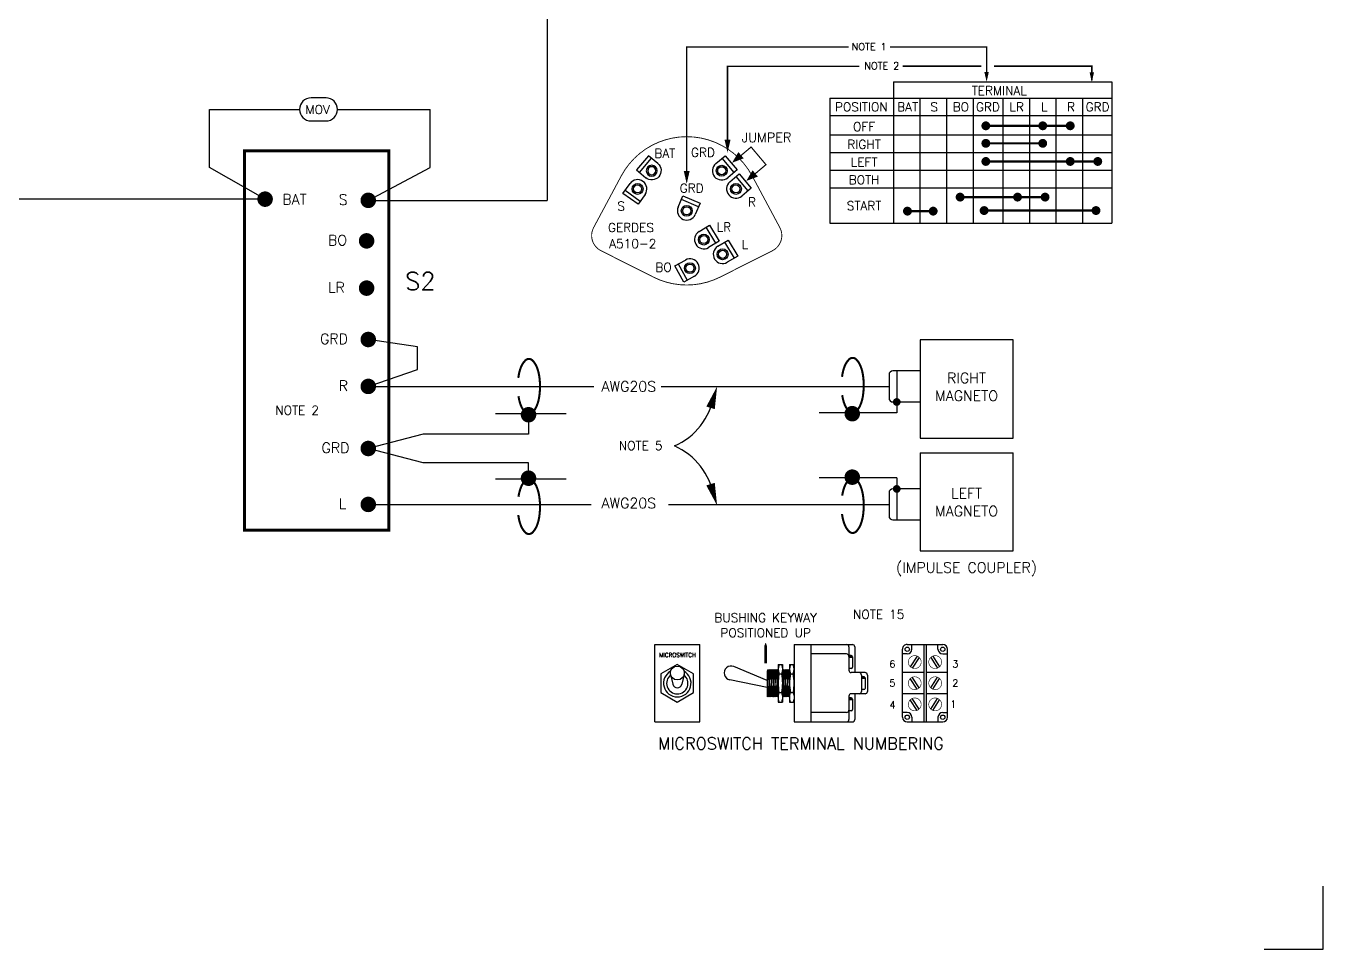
# Model space of a CAD drawing. Extents: x -0.4 to 31.2, y -19.7 to 25.2.
# Drawn here: x 7.79 to 16.57, y -0.14 to 6.11 of the extents above; entities that cross this region are included whole.
import ezdxf
from ezdxf.enums import TextEntityAlignment as Align

# ---------------------------------------------------------------- set-up
doc = ezdxf.new("R2010")
doc.units = 0
doc.header["$LTSCALE"] = 0.5
doc.layers.get('0').update_dxf_attribs({"linetype": 'CONTINUOUS'})
doc.layers.add('INSETS', color=2, linetype='CONTINUOUS')
doc.styles.get("Standard").update_dxf_attribs({"font": 'ROMANS'})

# ---------------------------------------------------------------- blocks, each defined once
blk = doc.blocks.new('TAB')
at = {"color": 0}
for p, q in [((-0.1573995071002816, -0.2064928159217807), (-0.1573995071002816, 0)), ((0.1573995071002816, 0), (0.1573995071002816, -0.2064928159217807)), ((-0.1573995071002816, -0.1408577266515678), (0.1573995071002816, -0.1408577266515678)), ((0.1573995071002816, -0.2064928159217807), (-0.1573995071002816, -0.2064928159217807))]:
    blk.add_line(p, q, dxfattribs=at)
for radius in [0.0923003152107924, 0.06830031521079241]:
    blk.add_circle((0, 0), radius, dxfattribs=at)
blk.add_arc((0, 0), 0.1573995071002798, 0, 180, dxfattribs=at)
blk = doc.blocks.new('W')
at = {"color": 0, "const_width": 0.01}
blk.add_lwpolyline([(0.1395840197098792, -0.143855212724386), (0.2839409677593636, -0.02236131132728048), (0.1581798491623374, 0.1270658702447172), (0.01961768231731753, 0.01044898090546198)], dxfattribs=at)
at = {"color": 0}
for points in [[(-0.002149759849995547, -0.005576502751683421, 0, 0.07, 0), (0.07301356738847886, 0.05768256438417652, 0.07, 0.07, 0)], [(0.1178165775425661, -0.1598806963815314, 0, 0.07, 0), (0.1929799047810405, -0.09662162924567141, 0.07, 0.07, 0)]]:
    blk.add_lwpolyline(points, format="xyseb", dxfattribs=at)
blk = doc.blocks.new('CORNERS')
at = {"color": 0}
blk.add_lwpolyline([(16.60127889820345, 0), (17, 0), (17, 0.4256650739588457)], dxfattribs=at)

msp = doc.modelspace()

# ---------------------------------------------------------------- linework, layer by layer
at = {"color": 0}
for p, q in [((11.31913159955399, 9.67544232639439), (11.31913159955398, 4.931107705121871)), ((13.66319372600277, 5.73349653086858), (15.14137066123394, 5.73349653086858)), ((13.66319372600277, 5.73349653086858), (13.66319372600277, 4.775644374796339)), ((15.14137066123394, 5.73349653086858), (15.14137066123394, 4.775644374796339)), ((9.82253974871009, 5.624665046717624), (9.721257962404847, 5.624665046717624)), ((13.23215347987434, 5.622549038632084), (15.14137066123394, 5.622549038632084)), ((13.23215347987434, 5.622549038632084), (13.23215347987434, 4.775644374796339)), ((13.84319372600277, 5.622549038632084), (13.84319372600277, 4.775644374796339)), ((14.02319372600277, 5.622549038632084), (14.02319372600277, 4.775644374796339)), ((14.20319372600277, 5.622549038632084), (14.20319372600277, 4.775644374796339)), ((14.40375053728109, 5.622549038632084), (14.40375053728109, 4.775644374796339)), ((14.58375053728109, 5.622549038632084), (14.58375053728109, 4.775644374796339)), ((14.76375053728109, 5.622549038632084), (14.76375053728109, 4.775644374796339)), ((14.94375053728109, 5.622549038632084), (14.94375053728109, 4.775644374796339)), ((9.033037700986092, 5.5466722743299), (9.64326519001713, 5.546672274329904)), ((9.033037700986092, 5.154661616940022), (9.033037700986092, 5.5466722743299)), ((9.900532521097807, 5.546672274329904), (10.52708733447288, 5.5466722743299)), ((10.52708733447288, 5.154661616940022), (10.52708733447288, 5.5466722743299)), ((9.721257962404847, 5.468679501942184), (9.82253974871009, 5.468679501942184)), ((13.23215347987434, 5.505862056165144), (15.14137066123394, 5.505862056165144)), ((13.23215347987434, 5.375644374796339), (15.14137066123394, 5.375644374796339)), ((13.23215347987434, 5.255644374796339), (15.14137066123394, 5.255644374796339)), ((9.410357376151191, 4.939172728789391), (9.033037700986092, 5.154661616940022)), ((10.10857873984076, 4.931107705121871), (10.52708733447288, 5.154661616940022)), ((13.23215347987434, 5.13564437479634), (15.14137066123394, 5.13564437479634)), ((13.23215347987434, 5.015644374796338), (15.14137066123394, 5.015644374796338)), ((9.410357376151191, 4.939172728789391), (5.934867744822188, 4.939172728789391)), ((10.10857873984076, 4.931107705121871), (11.31913159955398, 4.931107705121871)), ((13.23215347987434, 4.775644374796339), (15.14137066123394, 4.775644374796339)), ((10.44125736455664, 3.940195114368796), (10.10857873984076, 3.988654941374062)), ((14.47352333061089, 3.985727098102263), (13.84352333061152, 3.985727098102263)), ((13.84352333061152, 3.985727098102263), (13.84352333061152, 3.321358459914116)), ((14.47352333061089, 3.321358459914114), (14.47352333061089, 3.985727098102263)), ((10.44125736455664, 3.786529858494243), (10.44125736455664, 3.940195114368796)), ((10.10857873984076, 3.671107705123127), (10.44125736455664, 3.786529858494243)), ((13.84352333061152, 3.775727098102472), (13.6597733306117, 3.775727098102472)), ((13.68602333061168, 3.775727098102472), (13.68602333061168, 3.49214869867831)), ((13.63352333061173, 3.749477098102496), (13.63352333061173, 3.591977098102657)), ((10.10857873984076, 3.671107705123127), (11.63527915526735, 3.671107705123127)), ((12.0904994851519, 3.671107705123127), (13.63352333061173, 3.671107705123127)), ((13.6597733306117, 3.565727098102684), (13.84352333061152, 3.565727098102684)), ((11.44925917838269, 3.485032078553477), (10.97006470020873, 3.485032078553477)), ((11.19349298111421, 3.479282338506803), (11.19349298111421, 3.348013959541817)), ((13.68602333061168, 3.49214869867831), (13.16138340242131, 3.49214869867831)), ((10.4807207389515, 3.348013959541817), (10.10857873984076, 3.250727098102999)), ((11.19349298111421, 3.348013959541817), (10.4807207389515, 3.348013959541817)), ((10.4807207389515, 3.153440236664181), (10.10857873984076, 3.250727098102999)), ((13.84352333061152, 3.321358459914117), (14.47352333061089, 3.321358459914116)), ((13.84352333061152, 3.221358459914116), (14.47352333061089, 3.221358459914114)), ((13.84352333061152, 3.221358459914116), (13.84352333061152, 2.556989821725971)), ((14.47352333061089, 2.556989821725971), (14.47352333061089, 3.221358459914114)), ((11.19349298111421, 3.153440236664181), (10.4807207389515, 3.153440236664181)), ((11.19349298111421, 3.022171857699195), (11.19349298111421, 3.153440236664181)), ((11.44925917838269, 3.043825741454853), (10.97006470020873, 3.043825741454853)), ((13.68602333061168, 3.050942361579686), (13.16138340242131, 3.050942361579686)), ((13.68602333061168, 3.050942361579686), (13.68602333061168, 2.766989821725762)), ((13.63352333061173, 2.950739821725573), (13.63352333061173, 2.793239821725731)), ((13.84352333061152, 2.976989821725549), (13.6597733306117, 2.976989821725549)), ((10.10857873984076, 2.871989821725656), (11.618269668069, 2.871989821725656)), ((12.14152784536269, 2.871989821725652), (13.63352333061173, 2.871989821725652)), ((13.6597733306117, 2.766989821725762), (13.84352333061152, 2.766989821725762)), ((13.84352333061152, 2.556989821725971), (14.47352333061089, 2.556989821725971)), ((13.10429059926362, 1.923203009049871), (13.10429059926362, 1.39920300905039)), ((13.34576645532056, 1.859203009049869), (13.10429059926362, 1.859203009049869)), ((13.36176645532056, 1.907203009049871), (13.36176645532056, 1.748872834388818)), ((13.37776645532056, 1.848129855826979), (13.36176645532056, 1.848129855826979)), ((13.38423718194337, 1.844834077015821), (13.36176645532056, 1.844834077015821)), ((13.40176645532056, 1.907203009049871), (13.40176645532056, 1.732872834388818)), ((13.75696860260929, 1.859203009049869), (13.72496860260929, 1.859203009049869)), ((13.82436576494862, 1.84483407701586), (13.77769374389139, 1.772965466999425)), ((13.78896860260929, 1.891203009049867), (13.78896860260929, 1.923203009049867)), ((13.86896860260914, 1.923203009049867), (13.86896860260914, 1.399203009050392)), ((13.88496860260914, 1.923203009049867), (13.88496860260914, 1.399203009050392)), ((13.92957144026968, 1.84483407701586), (13.97624346132691, 1.772965466999425)), ((13.964968602609, 1.891203009049867), (13.964968602609, 1.923203009049867)), ((13.99696860260899, 1.859203009049869), (14.02896860260899, 1.859203009049869)), ((13.37776645532056, 1.760955463628034), (13.36098901032403, 1.760955463628034)), ((13.38576645532056, 1.83611985245558), (13.36176645532056, 1.83611985245558)), ((13.38576645532056, 1.840129855826978), (13.38576645532056, 1.768955463628035)), ((13.83778449403574, 1.83611985245562), (13.79111247297852, 1.764251242439185)), ((13.91615271118255, 1.83611985245562), (13.96282473223978, 1.764251242439185)), ((13.47115733571966, 1.732872834388818), (13.37776645532056, 1.732872834388818)), ((13.44715733571966, 1.716872834388818), (13.44715733571966, 1.605533183711438)), ((13.46315733571966, 1.704790205149601), (13.44715733571966, 1.704790205149601)), ((13.46962806234246, 1.701494426338443), (13.44715733571966, 1.701494426338443)), ((13.47115733571966, 1.692780201778203), (13.44715733571966, 1.692780201778203)), ((13.47115733571966, 1.696790205149602), (13.47115733571966, 1.625615812950657)), ((13.48715733571966, 1.716872834388818), (13.48715733571966, 1.605533183711438)), ((13.86896860260914, 1.732872834388818), (13.72496860260929, 1.732872834388818)), ((13.82436576494861, 1.620911591761766), (13.77769374389139, 1.692780201778203)), ((13.83778449403574, 1.629625816322008), (13.79111247297852, 1.701494426338443)), ((14.028968602609, 1.732872834388818), (13.88496860260914, 1.732872834388818)), ((13.91615271118256, 1.629625816322008), (13.96282473223978, 1.701494426338443)), ((13.92957144026969, 1.620911591761766), (13.97624346132691, 1.692780201778203)), ((13.47115733571966, 1.589533183711438), (13.37776645532056, 1.589533183711438)), ((13.40176645532056, 1.589533183711438), (13.40176645532056, 1.41520300905039)), ((13.46315733571966, 1.617615812950658), (13.44637989072312, 1.617615812950658)), ((13.86896860260914, 1.58953318371144), (13.7249686026093, 1.58953318371144)), ((14.028968602609, 1.58953318371144), (13.88496860260914, 1.58953318371144)), ((13.36176645532056, 1.573533183711438), (13.36176645532056, 1.41520300905039)), ((13.37776645532056, 1.56145055447223), (13.36176645532056, 1.56145055447223)), ((13.38423718194337, 1.558154775661073), (13.36176645532056, 1.558154775661073)), ((13.38576645532056, 1.549440551100833), (13.36176645532056, 1.549440551100833)), ((13.38576645532056, 1.553450554472231), (13.38576645532056, 1.482276162273287)), ((13.82436576494862, 1.477571941084395), (13.77769374389139, 1.549440551100833)), ((13.83778449403574, 1.486286165644637), (13.79111247297852, 1.558154775661073)), ((13.91615271118255, 1.486286165644637), (13.96282473223978, 1.558154775661073)), ((13.92957144026968, 1.477571941084395), (13.97624346132691, 1.549440551100833)), ((13.34576645532056, 1.46320300905039), (13.10429059926362, 1.46320300905039)), ((13.37776645532056, 1.474276162273287), (13.36098901032403, 1.474276162273287)), ((13.75696860260929, 1.46320300905039), (13.7249686026093, 1.46320300905039)), ((13.78896860260929, 1.43120300905039), (13.78896860260929, 1.399203009050392)), ((13.964968602609, 1.43120300905039), (13.964968602609, 1.399203009050392)), ((13.99696860260899, 1.46320300905039), (14.02896860260899, 1.46320300905039))]:
    msp.add_line(p, q, dxfattribs=at)
for points, const_width in [([(13.36153960280537, 5.969020831267045), (12.26414982553396, 5.969020831267045), (12.26414982553396, 5.114899241919777)], 0.01), ([(14.29414998351972, 5.76037159260534), (14.29414998351972, 5.969020831267045), (13.64022755874467, 5.969020831267045)], 0.01), ([(13.43260919719259, 5.838092989118254), (12.54033402968554, 5.838092989118254), (12.54033402968554, 5.321736540536624)], 0.01), ([(14.25809232354843, 5.839817819136336), (13.72667244466825, 5.839817819136336)], 0.01), ([(15.00628876626472, 5.744597763572588), (15.00628876626472, 5.839817819136336), (14.34372926851223, 5.839817819136336)], 0.01), ([(14.86031468494112, 5.435919193188235), (14.28911749977597, 5.435919193188235)], 0.015), ([(14.67808837182012, 5.317177475762264), (14.28911749977597, 5.317177475762264)], 0.015), ([(15.04650243849549, 5.194477698797074), (14.28911749977597, 5.194477698797074)], 0.015), ([(14.68997270493933, 4.953036204405914), (14.11481407343127, 4.953036204405914)], 0.015), ([(13.93654920665319, 4.858042832756821), (13.75828433987511, 4.858042832756821)], 0.015), ([(15.03461811719538, 4.862000884657087), (14.27723317847586, 4.862000884657087)], 0.015)]:
    msp.add_lwpolyline(points, dxfattribs=dict(at, const_width=const_width))
for points in [[(14.29414998351972, 5.733773641503689, 0, 0.03, 0), (14.29414998351972, 5.79965282952129, 0.03, 0.03, 0)], [(15.00625356150652, 5.731509883079582, 0, 0.03, 0), (15.00625356150652, 5.797389071097184, 0.03, 0.03, 0)], [(12.5405918830632, 5.253389836689079, 0, 0.04000000000000001, 0), (12.5405918830632, 5.341228754045882, 0.04000000000000001, 0.04000000000000001, 0)], [(12.26414982553396, 5.042420978416462, 0, 0.04000000000000001, 0), (12.26414982553396, 5.130259895773265, 0.04000000000000001, 0.04000000000000001, 0)], [(12.42543510790495, 3.525872384535869, 0.06, 0, 0), (12.47007771741752, 3.671107705123127, 0, 0, 0)], [(12.42543510790495, 3.00940448052062, 0.06, 0, 0), (12.47007771741752, 2.864169159933361, 0, 0, 0)]]:
    msp.add_lwpolyline(points, format="xyseb", dxfattribs=at)
for points, const_width in [([(14.27411749977598, 5.435919193188235, 1), (14.30411749977597, 5.435919193188235, 1)], 0.03), ([(14.65912693138675, 5.435919193188235, 1), (14.68912693138675, 5.435919193188235, 1)], 0.03), ([(14.66662693138675, 5.435919193188235, 1), (14.68162693138675, 5.435919193188235, 1)], 0.015), ([(14.84531468494112, 5.435919193188235, 1), (14.87531468494112, 5.435919193188235, 1)], 0.03), ([(14.85281468494112, 5.435919193188235, 1), (14.86781468494112, 5.435919193188235, 1)], 0.015), ([(12.03807470114884, 4.411548686908638, 0.2379363574776497), (12.49048302000895, 4.411548686908638), (12.84480447197237, 4.590279195436831, 0.4213063932543361), (12.89435568606801, 4.747051669127397), (12.70711931447282, 5.096952836819192, 0.5990593513028494), (11.82143840668497, 5.096952836819192), (11.63420203508978, 4.747051669127397, 0.4213063932543361), (11.68375324918542, 4.590279195436831)], 0.006), ([(14.27411749977598, 5.317177475762264, 1), (14.30411749977597, 5.317177475762264, 1)], 0.03), ([(14.65912693138675, 5.317177475762264, 1), (14.68912693138675, 5.317177475762264, 1)], 0.03), ([(14.66662693138675, 5.317177475762264, 1), (14.68162693138675, 5.317177475762264, 1)], 0.015), ([(14.27411749977598, 5.194477698797074, 1), (14.30411749977597, 5.194477698797074, 1)], 0.03), ([(14.84531468494112, 5.194477698797074, 1), (14.87531468494112, 5.194477698797074, 1)], 0.03), ([(14.85281468494112, 5.194477698797074, 1), (14.86781468494112, 5.194477698797074, 1)], 0.015), ([(15.03150243849549, 5.194477698797074, 1), (15.06150243849549, 5.194477698797074, 1)], 0.03), ([(15.03900243849549, 5.194477698797074, 1), (15.05400243849549, 5.194477698797074, 1)], 0.015), ([(9.384107376151194, 4.939172728789391, 1), (9.436607376151189, 4.939172728789391, 1)], 0.0525), ([(10.08232873984076, 4.931107705121871, 1), (10.13482873984076, 4.931107705121871, 1)], 0.0525), ([(14.09981407343127, 4.953036204405914, 1), (14.12981407343127, 4.953036204405914, 1)], 0.03), ([(14.48878495138496, 4.953036204405914, 1), (14.51878495138496, 4.953036204405914, 1)], 0.03), ([(14.49628495138496, 4.953036204405914, 1), (14.51128495138497, 4.953036204405914, 1)], 0.015), ([(14.67497270493934, 4.953036204405914, 1), (14.70497270493934, 4.953036204405914, 1)], 0.03), ([(14.68247270493934, 4.953036204405914, 1), (14.69747270493934, 4.953036204405914, 1)], 0.015), ([(13.74328433987511, 4.858042832756821, 1), (13.77328433987511, 4.858042832756821, 1)], 0.03), ([(13.91758776621982, 4.858042832756821, 1), (13.94758776621982, 4.858042832756821, 1)], 0.03), ([(13.92508776621982, 4.858042832756821, 1), (13.94008776621982, 4.858042832756821, 1)], 0.015), ([(14.26223317847586, 4.862000884657087, 1), (14.29223317847587, 4.862000884657087, 1)], 0.03), ([(15.01961811719539, 4.862000884657087, 1), (15.04961811719538, 4.862000884657087, 1)], 0.03), ([(15.02711811719538, 4.862000884657087, 1), (15.04211811719538, 4.862000884657087, 1)], 0.015), ([(10.07109146117448, 4.65669156911331, 1), (10.12359146117449, 4.65669156911331, 1)], 0.0525), ([(10.07109146117448, 4.336635036949321, 1), (10.12359146117449, 4.336635036949321, 1)], 0.0525), ([(10.08232873984076, 3.988654941374062, 1), (10.13482873984076, 3.988654941374062, 1)], 0.0525), ([(10.08232873984076, 3.671107705123127, 1), (10.13482873984076, 3.671107705123127, 1)], 0.0525), ([(11.1672429811142, 3.479282338506803, 1), (11.2197429811142, 3.479282338506803, 1)], 0.0525), ([(13.35856168332678, 3.486398958631639, 1), (13.41106168332678, 3.486398958631639, 1)], 0.0525), ([(13.67289833061167, 3.565727098102684, 1), (13.69914833061168, 3.565727098102684, 1)], 0.02625), ([(10.08232873984076, 3.250727098102999, 1), (10.13482873984076, 3.250727098102999, 1)], 0.0525), ([(11.1672429811142, 3.049575481501527, -1), (11.2197429811142, 3.049575481501527, -1)], 0.0525), ([(13.35856168332678, 3.056692101626361, -1), (13.41106168332678, 3.056692101626361, -1)], 0.0525), ([(13.67289833061167, 2.976989821725549, 1), (13.69914833061168, 2.976989821725549, 1)], 0.02625), ([(10.08232873984076, 2.871989821725656, 1), (10.13482873984076, 2.871989821725656, 1)], 0.0525)]:
    msp.add_lwpolyline(points, format="xyb", close=True, dxfattribs=dict(at, const_width=const_width))
at = {"color": 0, "const_width": 0.021}
msp.add_lwpolyline([(9.27035737615119, 2.697190666485081), (10.24857873984076, 2.697190666485081), (10.24857873984076, 5.267125441494279), (9.27035737615119, 5.267125441494279)], close=True, dxfattribs=at)
at = {"color": 0}
for points, const_width in [([(11.12547698771822, 3.604859375272717, 0.005294010005868618), (11.12698152855329, 3.595261605011732, 0.05466851896899956), (11.14272412112983, 3.539532367762192, 0.09761432446322021), (11.17167523345395, 3.495261574432416, 0.2019380871976843), (11.19597066849074, 3.485032078553477, 0.2019380871976881), (11.22026610352753, 3.495261574432416, 0.09761432446322814), (11.24921721585165, 3.539532367762192, 0.05466851896898944), (11.2649598084282, 3.595261605011736, 0.04154435050051954), (11.27127265791808, 3.671107705123127, 0.04154435050052599), (11.2649598084282, 3.746953805234522, 0.05466851896899208), (11.24921721585165, 3.802683042484063, 0.0976143244632253), (11.22026610352753, 3.846953835813839, 0.2019380871976909), (11.19597066849074, 3.857183331692777, 0.2019380871976738), (11.17167523345394, 3.846953835813839, 0.09761432446319672), (11.14272412112983, 3.802683042484063, 0.0546685189689828), (11.12698152855329, 3.746953805234526, 0.009990403471888749), (11.12431271467611, 3.728817147351769, 0.04154435050053698)], 0.014), ([(13.31679568993079, 3.61197599539755, 0.005294010005868618), (13.31830023076587, 3.602378225136565, 0.05466851896899956), (13.33404282334241, 3.546648987887028, 0.09761432446322021), (13.36299393566653, 3.502378194557249, 0.2019380871976843), (13.38728937070332, 3.49214869867831, 0.2019380871976881), (13.41158480574011, 3.502378194557249, 0.09761432446322814), (13.44053591806422, 3.546648987887028, 0.05466851896898944), (13.45627851064078, 3.602378225136572, 0.04154435050051954), (13.46259136013065, 3.67822432524796, 0.04154435050052599), (13.45627851064077, 3.754070425359355, 0.05466851896899208), (13.44053591806422, 3.809799662608896, 0.0976143244632253), (13.41158480574011, 3.854070455938675, 0.2019380871976909), (13.38728937070332, 3.86429995181761, 0.2019380871976738), (13.36299393566652, 3.854070455938672, 0.09761432446319672), (13.33404282334241, 3.809799662608896, 0.0546685189689828), (13.31830023076587, 3.754070425359359, 0.009990403471888749), (13.31563141688869, 3.735933767476606, 0.04154435050053698)], 0.014), ([(11.12547698771822, 2.923998444735616, -0.005294010005868618), (11.12698152855329, 2.933596214996598, -0.05466851896899956), (11.14272412112983, 2.989325452246138, -0.09761432446322021), (11.17167523345395, 3.033596245575914, -0.2019380871976843), (11.19597066849074, 3.043825741454853, -0.2019380871976881), (11.22026610352753, 3.033596245575914, -0.09761432446322814), (11.24921721585165, 2.989325452246138, -0.05466851896898944), (11.2649598084282, 2.933596214996594, -0.04154435050051954), (11.27127265791808, 2.857750114885203, -0.04154435050052599), (11.2649598084282, 2.781904014773808, -0.05466851896899208), (11.24921721585165, 2.726174777524268, -0.0976143244632253), (11.22026610352753, 2.681903984194491, -0.2019380871976909), (11.19597066849074, 2.671674488315553, -0.2019380871976738), (11.17167523345394, 2.681903984194495, -0.09761432446319672), (11.14272412112983, 2.726174777524268, -0.0546685189689828), (11.12698152855329, 2.781904014773804, -0.009990403471888749), (11.12431271467611, 2.800040672656561, -0.04154435050053698)], 0.014), ([(13.31679568993079, 2.93111506486045, -0.005294010005868618), (13.31830023076587, 2.940712835121435, -0.05466851896899956), (13.33404282334241, 2.996442072370975, -0.09761432446322021), (13.36299393566653, 3.040712865700748, -0.2019380871976843), (13.38728937070332, 3.050942361579686, -0.2019380871976881), (13.41158480574011, 3.040712865700748, -0.09761432446322814), (13.44053591806422, 2.996442072370975, -0.05466851896898944), (13.45627851064078, 2.940712835121431, -0.04154435050051954), (13.46259136013065, 2.864866735010036, -0.04154435050052599), (13.45627851064077, 2.789020634898645, -0.05466851896899208), (13.44053591806422, 2.733291397649104, -0.0976143244632253), (13.41158480574011, 2.689020604319328, -0.2019380871976909), (13.38728937070332, 2.678791108440389, -0.2019380871976738), (13.36299393566652, 2.689020604319328, -0.09761432446319672), (13.33404282334241, 2.733291397649104, -0.0546685189689828), (13.31830023076587, 2.789020634898641, -0.009990403471888749), (13.31563141688869, 2.807157292781394, -0.04154435050053698)], 0.014), ([(13.84998599799907, 1.815268557152396, -663.5731375127498), (13.84992057548782, 1.815523023533044, -663.5731375127498)], 0.004), ([(13.90395120721923, 1.815268557152396, 663.5731375127498), (13.90401662973047, 1.815523023533044, 663.5731375127498)], 0.004), ([(13.84998599799907, 1.650477111625232, 663.5731375127498), (13.84992057548782, 1.650222645244582, 663.5731375127498)], 0.004), ([(13.90395120721923, 1.650477111625232, -663.5731375127498), (13.90401662973048, 1.650222645244582, -663.5731375127498)], 0.004), ([(13.84998599799907, 1.507137460947861, 663.5731375127498), (13.84992057548782, 1.506882994567211, 663.5731375127498)], 0.004), ([(13.90395120721923, 1.507137460947861, -663.5731375127498), (13.90401662973047, 1.506882994567211, -663.5731375127498)], 0.004)]:
    msp.add_lwpolyline(points, format="xyb", dxfattribs=dict(at, const_width=const_width))
for centre in [(13.75696860260929, 1.891203009049869), (13.99696860260899, 1.891203009049867), (13.7569686026093, 1.43120300905039), (13.99696860260899, 1.43120300905039)]:
    msp.add_circle(centre, 0.01458437905478845, dxfattribs=at)
for centre, radius, start, end in [((9.721257962404847, 5.546672274329904), 0.07799277238771937, 90, 270), ((9.82253974871009, 5.546672274329904), 0.07799277238771937, 270, 90), ((13.6597733306117, 3.749477098102496), 0.02624999999997375, 90, 180), ((11.99203108855858, 3.690959892787794), 0.4637811222618104, 294.110223831847, 349.8329757696044), ((13.6597733306117, 3.591977098102657), 0.02624999999997375, 180, 270), ((11.99203108855858, 2.844316972268695), 0.4637811222618104, 10.16702423039558, 65.88977616815298), ((13.6597733306117, 2.950739821725573), 0.02624999999997375, 90, 180), ((13.6597733306117, 2.793239821725731), 0.02624999999997375, 180, 270), ((13.34576645532056, 1.907203009049871), 0.016, 8.651108733580766e-13, 89.9999999999998), ((13.34576645532056, 1.843203009049869), 0.016, 1.017777498068325e-12, 90), ((13.37776645532056, 1.840129855826978), 0.008, 359.999999999999, 90), ((13.38576645532056, 1.907203009049871), 0.016, 0, 89.99999999999977), ((13.37776645532056, 1.768955463628035), 0.008, 270, 359.9999999999991), ((13.37776645532056, 1.748872834388818), 0.016, 180.0000000000009, 270), ((13.43115733571966, 1.716872834388818), 0.016, 359.9999999999994, 90), ((13.46315733571966, 1.696790205149602), 0.008, 359.999999999999, 90), ((13.47115733571966, 1.716872834388818), 0.016, 359.9999999999985, 90), ((13.37776645532056, 1.573533183711438), 0.016, 90, 179.9999999999991), ((13.43115733571966, 1.605533183711438), 0.016, 270, 359.9999999999994), ((13.46315733571966, 1.625615812950657), 0.008, 270, 359.9999999999991), ((13.47115733571966, 1.605533183711438), 0.016, 270, 359.9999999999993), ((13.37776645532056, 1.553450554472231), 0.008, 359.999999999999, 90), ((13.34576645532056, 1.47920300905039), 0.016, 270, 359.999999999999), ((13.34576645532056, 1.41520300905039), 0.016, 270, 359.9999999999983), ((13.37776645532056, 1.482276162273287), 0.008, 270, 359.9999999999991), ((13.38576645532056, 1.41520300905039), 0.016, 270, 0)]:
    msp.add_arc(centre, radius, start, end, dxfattribs=at)
at = {"layer": 'INSETS', "color": 0}
for p, q in [((12.04852170073082, 1.923203009049867), (12.35252170073051, 1.923203009049865)), ((12.04852170073082, 1.399203009050392), (12.04852170073082, 1.923203009049867)), ((12.35252170073051, 1.399203009050392), (12.35252170073051, 1.923203009049865)), ((12.99105378770341, 1.923203009049872), (13.38576645532056, 1.923203009049871)), ((12.9910537877034, 1.923203009049865), (12.9910537877034, 1.39920300905039)), ((13.7249686026093, 1.43120300905039), (13.72496860260929, 1.891203009049869)), ((13.75696847560803, 1.923203009049869), (13.99696860260899, 1.923203009049867)), ((14.02896860260899, 1.43120300905039), (14.02896860260899, 1.891203009049867)), ((12.80905378770359, 1.680325968920431), (12.58336978725383, 1.774247993610591)), ((12.88350690537353, 1.788768143526962), (12.88350690537353, 1.533637874573294)), ((12.88350690537353, 1.788768143526962), (12.9135069053735, 1.788768143526962)), ((12.9135069053735, 1.788768143526962), (12.9135069053735, 1.533637874573294)), ((12.96105378770343, 1.788768143526962), (12.9910537877034, 1.788768143526962)), ((12.96105378770343, 1.788768143526962), (12.96105378770343, 1.533637874573294)), ((12.15456639645931, 1.719795549029319), (12.16997273943885, 1.654044934845464)), ((12.24647700500201, 1.719795549029319), (12.23107066202247, 1.654044934845464)), ((12.80905378770359, 1.633102213438419), (12.55583366710691, 1.684181402925151)), ((12.81505378770358, 1.754203009050035), (12.80905378770359, 1.743810704204632)), ((12.80905378770359, 1.743810704204632), (12.80905378770359, 1.568203009050222)), ((12.80905378770359, 1.743810704204632), (12.81505378770358, 1.578595313895625)), ((12.81505378770358, 1.754203009050035), (12.81729489112891, 1.684728802864858)), ((12.81505378770358, 1.754203009050035), (12.82105378770358, 1.743810704204632)), ((12.82705378770357, 1.754203009050035), (12.82105378770357, 1.743810704204632)), ((12.82105378770358, 1.743810704204634), (12.82705378770357, 1.578595313895625)), ((12.82705378770357, 1.754203009050035), (12.82925976137776, 1.685817825150104)), ((12.82705378770357, 1.754203009050035), (12.83305378770356, 1.743810704204632)), ((12.83905378770356, 1.754203009050035), (12.83305378770356, 1.743810704204632)), ((12.83305378770356, 1.743810704204634), (12.83905378770356, 1.578595313895625)), ((12.83905378770356, 1.754203009050035), (12.84115830738048, 1.688962899065497)), ((12.83905378770356, 1.754203009050035), (12.84505378770355, 1.743810704204632)), ((12.85105378770355, 1.754203009050035), (12.84505378770355, 1.743810704204632)), ((12.84505378770355, 1.743810704204632), (12.85105378770354, 1.578595313895625)), ((12.85105378770355, 1.754203009050035), (12.85705378770354, 1.568203009050222)), ((12.85105378770355, 1.754203009050035), (12.85705378770354, 1.743810704204632)), ((12.86305378770354, 1.754203009050035), (12.85705378770354, 1.743810704204632)), ((12.85705378770354, 1.743810704204634), (12.85912084790111, 1.686892344649013)), ((12.86305378770354, 1.754203009050035), (12.86905378770352, 1.568203009050222)), ((12.86305378770354, 1.754203009050035), (12.86905378770353, 1.743810704204632)), ((12.87505378770352, 1.754203009050035), (12.86905378770353, 1.743810704204632)), ((12.86905378770353, 1.743810704204632), (12.8710800054163, 1.688016979160083)), ((12.87505378770352, 1.754203009050035), (12.88105378770351, 1.568203009050222)), ((12.87505378770352, 1.754203009050035), (12.88105378770351, 1.743810704204632)), ((12.88350690537353, 1.748059628646041), (12.88105378770351, 1.743810704204632)), ((12.88920574128596, 1.724985576288546), (12.90780806946105, 1.724985576288546)), ((12.9135069053735, 1.74995408460863), (12.91705378770348, 1.743810704204632)), ((12.92305378770347, 1.754203009050035), (12.91705378770348, 1.743810704204632)), ((12.91705378770348, 1.743810704204632), (12.92305378770347, 1.578595313895625)), ((12.92305378770347, 1.754203009050035), (12.92522819649541, 1.686796336500011)), ((12.92305378770347, 1.754203009050035), (12.92905378770347, 1.743810704204634)), ((12.93505378770346, 1.754203009050035), (12.92905378770347, 1.743810704204635)), ((12.92905378770347, 1.743810704204634), (12.93505378770346, 1.578595313895627)), ((12.93505378770346, 1.754203009050035), (12.93718942183414, 1.687998350998876)), ((12.93505378770346, 1.754203009050035), (12.94105378770346, 1.743810704204634)), ((12.94705378770345, 1.754203009050035), (12.94105378770346, 1.743810704204634)), ((12.94105378770346, 1.743810704204634), (12.94705378770345, 1.578595313895627)), ((12.94705378770345, 1.754203009050035), (12.9492250699718, 1.686893258731339)), ((12.94705378770345, 1.754203009050035), (12.95305378770345, 1.743810704204632)), ((12.95905378770344, 1.754203009050035), (12.95305378770344, 1.743810704204632)), ((12.95305378770344, 1.743810704204634), (12.95905378770344, 1.578595313895627)), ((12.95905378770344, 1.754203009050035), (12.96233849238605, 1.683641337129513)), ((12.96675262361587, 1.724985576288546), (12.98535495179096, 1.724985576288546)), ((12.81867314311184, 1.642002991394083), (12.82105378770357, 1.568203009050222)), ((12.83060442289167, 1.644133318218735), (12.83305378770356, 1.568203009050222)), ((12.84264007102933, 1.643028225951201), (12.84505378770355, 1.568203009050222)), ((12.86067430546595, 1.644116494998458), (12.86305378770353, 1.578595313895625)), ((12.87259700162431, 1.646245125726109), (12.87505378770352, 1.578595313895624)), ((12.88881376874664, 1.597420441811712), (12.9082000420004, 1.597420441811712)), ((12.91460621326476, 1.644077816650552), (12.91705378770348, 1.568203009050225)), ((12.92657103555426, 1.645168325675451), (12.92905378770346, 1.568203009050222)), ((12.9385685850446, 1.645244291474695), (12.94105378770345, 1.568203009050222)), ((12.95064055733385, 1.643013150507538), (12.95305378770344, 1.568203009050222)), ((12.96636065107655, 1.597420441811712), (12.98574692433031, 1.597420441811712)), ((12.81505378770358, 1.578595313895627), (12.80905378770358, 1.568203009050222)), ((12.81505378770358, 1.578595313895624), (12.82105378770357, 1.568203009050222)), ((12.82705378770357, 1.578595313895627), (12.82105378770357, 1.568203009050222)), ((12.82705378770357, 1.578595313895624), (12.83305378770356, 1.568203009050222)), ((12.83905378770356, 1.578595313895627), (12.83305378770356, 1.568203009050222)), ((12.83905378770356, 1.578595313895624), (12.84505378770355, 1.568203009050222)), ((12.85105378770354, 1.578595313895627), (12.84505378770355, 1.568203009050222)), ((12.85105378770354, 1.578595313895624), (12.85705378770354, 1.568203009050222)), ((12.86305378770353, 1.578595313895627), (12.85705378770354, 1.568203009050222)), ((12.86305378770353, 1.578595313895624), (12.86905378770352, 1.568203009050222)), ((12.87505378770352, 1.578595313895627), (12.86905378770352, 1.568203009050222)), ((12.87505378770352, 1.578595313895624), (12.88105378770351, 1.568203009050222)), ((12.88350690537353, 1.572451933491635), (12.88105378770351, 1.568203009050222)), ((12.88350690537353, 1.533637874573294), (12.9135069053735, 1.533637874573294)), ((12.9135069053735, 1.574346389454218), (12.91705378770348, 1.568203009050225)), ((12.92305378770347, 1.578595313895627), (12.91705378770348, 1.568203009050225)), ((12.92305378770347, 1.578595313895624), (12.92905378770347, 1.568203009050222)), ((12.93505378770346, 1.578595313895627), (12.92905378770347, 1.568203009050222)), ((12.93505378770346, 1.578595313895624), (12.94105378770346, 1.568203009050222)), ((12.94705378770345, 1.578595313895627), (12.94105378770345, 1.568203009050222)), ((12.94705378770345, 1.578595313895624), (12.95305378770344, 1.568203009050222)), ((12.95905378770344, 1.578595313895627), (12.95305378770344, 1.568203009050222)), ((12.95905378770344, 1.578595313895624), (12.96105378770343, 1.575131212280494)), ((12.96105378770343, 1.533637874573294), (12.9910537877034, 1.533637874573294)), ((12.04852170073082, 1.399203009050392), (12.35252170073051, 1.399203009050392)), ((12.9910537877034, 1.399203009050392), (13.38576645532056, 1.399203009050392)), ((13.75696854345338, 1.399203009050392), (13.99696860260899, 1.399203009050392))]:
    msp.add_line(p, q, dxfattribs=at)
msp.add_lwpolyline([(12.79861121212208, 1.93718255442954, 0, 0.03999999999996001, 0), (12.79861121212208, 1.885168475180291, 0.01999999999998001, 0.01999999999998001, 0), (12.79861121212208, 1.79532597465886, 0.01999999999998001, 0.01999999999998001, 0)], format="xyseb", dxfattribs=at)
msp.add_lwpolyline([(12.31099634782478, 1.724985576288546), (12.20052170073066, 1.788768143526962), (12.09004705363655, 1.724985576288546), (12.09004705363655, 1.597420441811712), (12.20052170073066, 1.533637874573294), (12.31099634782478, 1.597420441811712)], close=True, dxfattribs=at)
msp.add_circle((12.20052170073066, 1.730563557634587), 0.04719999999995281, dxfattribs=at)
for centre, radius, start, end in [((13.75696860260929, 1.891203009049869), 0.032, 89.99999999999967, 180.0000000000011), ((13.75696860260929, 1.891203009049867), 0.032, 270.0000000000007, 2.544443745170813e-14), ((13.99696860260899, 1.891203009049867), 0.032, 180, 269.9999999999994), ((13.99696860260899, 1.891203009049867), 0.032, 0, 89.99999999999942), ((12.56518980698878, 1.730563557634587), 0.04731639915483002, 67.4045783090313, 258.5954216909693), ((12.97140801511446, 1.757073329980665), 0.08824306068794752, 158.9503833257196, 201.3232457439487), ((12.82560579563258, 1.757073329980668), 0.08824306068794752, 338.6767542560506, 21.04961667427975), ((13.04895489744436, 1.757073329980665), 0.08824306068794752, 158.9503833257196, 201.3232457439487), ((12.90315267796248, 1.757073329980668), 0.08824306068794752, 338.6767542560506, 21.04961667427975), ((12.20052170073066, 1.66120300905013), 0.09299999999990702, 119.4681213484228, 60.53187865157717), ((12.20052170073066, 1.66120300905013), 0.07234826161049183, 128.8391471330561, 51.16085286694386), ((13.22390873260973, 1.660173956690334), 0.3409202816437002, 169.0409221042877, 190.6069706902609), ((12.5731050781373, 1.660173956690338), 0.3409202816437002, 349.3930293097384, 10.95907789571159), ((13.30145561493964, 1.660173956690334), 0.3409202816437002, 169.0409221042877, 190.6069706902609), ((12.6506519604672, 1.660173956690338), 0.3409202816437002, 349.3930293097384, 10.95907789571159), ((12.20052170073066, 1.66120300905013), 0.03137637745706445, 193.1871366168035, 346.8128884110818), ((12.96384268161815, 1.565756204680298), 0.08143685701066576, 157.1189355140651, 170.5674902416146), ((12.83317112912889, 1.565756204680298), 0.08143685701066576, 9.432509758385432, 22.88106448593495), ((13.04138956394804, 1.565756204680298), 0.08143685701066576, 157.1189355140644, 170.5674902412233), ((12.9107180114588, 1.565756204680298), 0.08143685701066576, 9.432509758385432, 22.88106448593495), ((12.96384268161814, 1.565756204680298), 0.08143685701066576, 189.4325097587767, 203.2282784081939), ((12.83317112912889, 1.565756204680298), 0.08143685701066576, 336.7717215918055, 350.5674902416151), ((13.04138956394804, 1.565756204680298), 0.08143685701066576, 189.4325097587767, 203.2282784081939), ((12.9107180114588, 1.565756204680298), 0.08143685701066576, 336.7717215918055, 350.5674902416151), ((13.7569686026093, 1.43120300905039), 0.032, 180.000000000001, 270), ((13.75696860260929, 1.43120300905039), 0.032, 0, 89.99999999999935), ((13.99696860260899, 1.43120300905039), 0.032, 90.00000000000061, 180), ((13.99696860260899, 1.43120300905039), 0.032, 270, 0)]:
    msp.add_arc(centre, radius, start, end, dxfattribs=at)

# ---------------------------------------------------------------- block references
at = {"color": 0}
msp.add_blockref('CORNERS', (-0.4283844408829064, -0.1390297216197087), dxfattribs=at)
at = {"color": 0, "xscale": 0.8, "yscale": 0.8, "zscale": 0.8}
msp.add_blockref('W', (12.57349504455412, 5.190598174465289), dxfattribs=at)
at = {"color": 0, "yscale": 0.399996, "zscale": 0.399996}
for p, xscale, rotation in [((12.02746417924057, 5.131798986264779), -0.399996, 229.9153158456104), ((12.50109354191722, 5.131798986264779), 0.399996, 130.0846841543896), ((11.93149110932652, 5.0083556313609), 0.399996, 324.3241150494536), ((12.59706661183128, 5.0083556313609), 0.399996, 130.0846841543896), ((12.26427886057889, 4.859983522513552), 0.399996, 156.8464882837724), ((12.37985751283037, 4.66559960154416), 0.399996, 120.7174642017013), ((12.50693351792362, 4.565682632821573), 0.399996, 120.7174642017013), ((12.28606331859488, 4.471821237960962), 0.399996, 298.6398519476223)]:
    msp.add_blockref('TAB', p, dxfattribs=dict(at, xscale=xscale, rotation=rotation))

# ---------------------------------------------------------------- texts
at = {"color": 0}
for s, height, p in [('NOTE 1', 0.048, (13.49862785998113, 5.947105797801813)), ('NOTE 2', 0.048, (13.58426480156894, 5.817902785671103)), ('TERMINAL', 0.06, (14.37984438850879, 5.644425170415943)), ('POSITION', 0.06, (13.44595970457441, 5.534034351170408)), ('BAT', 0.06, (13.75940365574303, 5.534034351170408)), ('S', 0.06, (13.93961281705516, 5.534034351170408)), ('BO', 0.06, (14.11961281705517, 5.534034351170408)), ('GRD', 0.06, (14.30254950438064, 5.534034351170408)), ('LR', 0.06, (14.49768753854279, 5.534034351170408)), ('L', 0.06, (14.68513380791487, 5.534034351170408)), ('R', 0.06, (14.86513380791487, 5.534034351170408)), ('GRD', 0.06, (15.04492469988854, 5.534034351170408)), ('OFF', 0.06, (13.46484723689489, 5.400005278208573)), ('JUMPER', 0.064, (12.8043376743449, 5.32497238348739)), ('BAT', 0.05999940000000001, (12.11662864513722, 5.21968460991486)), ('GRD', 0.05999940000000001, (12.3738062744926, 5.225740183776836)), ('RIGHT', 0.06, (13.46484723689489, 5.280005278208574)), ('LEFT', 0.06, (13.46484723689489, 5.160005278208574)), ('BOTH', 0.06, (13.46484723689489, 5.040005278208574)), ('GRD', 0.05999940000000001, (12.29816579527043, 4.983517229297841)), ('S', 0.05999940000000001, (11.82011796658631, 4.862405752058343)), ('R', 0.05999940000000001, (12.70662438307015, 4.889655834437231)), ('START', 0.06, (13.46484723689489, 4.864592475215328)), ('GERDES', 0.05999940000000001, (11.88668158830182, 4.717071979370946)), ('LR', 0.05999940000000001, (12.51601037543028, 4.720099766301932)), ('A510-2', 0.05999940000000001, (11.89911825761736, 4.607780503742351)), ('L', 0.05999940000000001, (12.65821447636796, 4.602016075993422)), ('BO', 0.05999940000000001, (12.10755178763056, 4.447598942513063)), ('S2', 0.12, (10.46082988780888, 4.324294895695412)), ('AWG20S', 0.06999999999993001, (11.87199936558858, 3.636483372713094)), ('RIGHT', 0.06999999999993001, (14.1585233306112, 3.693216110012177)), ('MAGNETO', 0.06999999999993001, (14.1585233306112, 3.573216110012297)), ('AWG20S', 0.06999999999993001, (11.87199936558858, 2.846219527098544)), ('LEFT', 0.06999999999993001, (14.1585233306112, 2.911930475070085)), ('MAGNETO', 0.06999999999993001, (14.1585233306112, 2.791930475070204)), ('(IMPULSE COUPLER)', 0.06999999999993001, (14.1585233306112, 2.409599206907053))]:
    msp.add_text(s, height=height, dxfattribs=at).set_placement(p, align=Align.CENTER)
for s, height, p in [('MOV', 0.05999999999994, (9.683539095592606, 5.516148862208802)), ('BAT', 0.06999999999993001, (9.526808690974848, 4.902717293930237)), ('S', 0.06999999999993001, (9.908641087734745, 4.900702698169251)), ('BO', 0.06999999999993001, (9.8359124804312, 4.62628656216069)), ('LR', 0.06999999999993001, (9.8359124804312, 4.306230029996701)), ('GRD', 0.06999999999993001, (9.782059184332867, 3.958249934421445)), ('R', 0.06999999999993001, (9.908641087734745, 3.640702698170507)), ('NOTE 2', 0.05999999999994, (9.479283804500612, 3.479544882613572)), ('GRD', 0.06999999999993001, (9.7922652858925, 3.220322091150379)), ('NOTE 5', 0.05999999999994, (11.80459648885553, 3.240312228003465)), ('L', 0.06999999999993001, (9.908641087734745, 2.841584814773036)), ('NOTE 15', 0.05999999999994, (13.39008194384593, 2.097311772859887))]:
    msp.add_text(s, height=height, dxfattribs=at).set_placement(p)
at = {"layer": 'INSETS', "color": 0}
for s, height, p in [('BUSHING KEYWAY', 0.06, (12.79861121212208, 2.075027138048813)), ('POSITIONED UP', 0.06, (12.79861121212208, 1.972639284356681)), ('MICROSWITCH', 0.02799999999997201, (12.20236912692742, 1.837882948590063)), ('MICROSWITCH TERMINAL NUMBERING', 0.08000000000000002, (13.03778941609658, 1.212938698250219))]:
    msp.add_text(s, height=height, dxfattribs=at).set_placement(p, align=Align.CENTER)
for s, p in [('6', (13.67748753250641, 1.768156177808913)), ('3', (14.10337473621688, 1.768156177808913)), ('5', (13.67748753250641, 1.63928373691111)), ('2', (14.10337473621688, 1.63928373691111)), ('4', (13.67748753250641, 1.490874098149422)), ('1', (14.08954877839417, 1.495602650808445))]:
    msp.add_text(s, height=0.047999999999952, dxfattribs=at).set_placement(p, align=Align.RIGHT)

doc.saveas('drawing.dxf')
